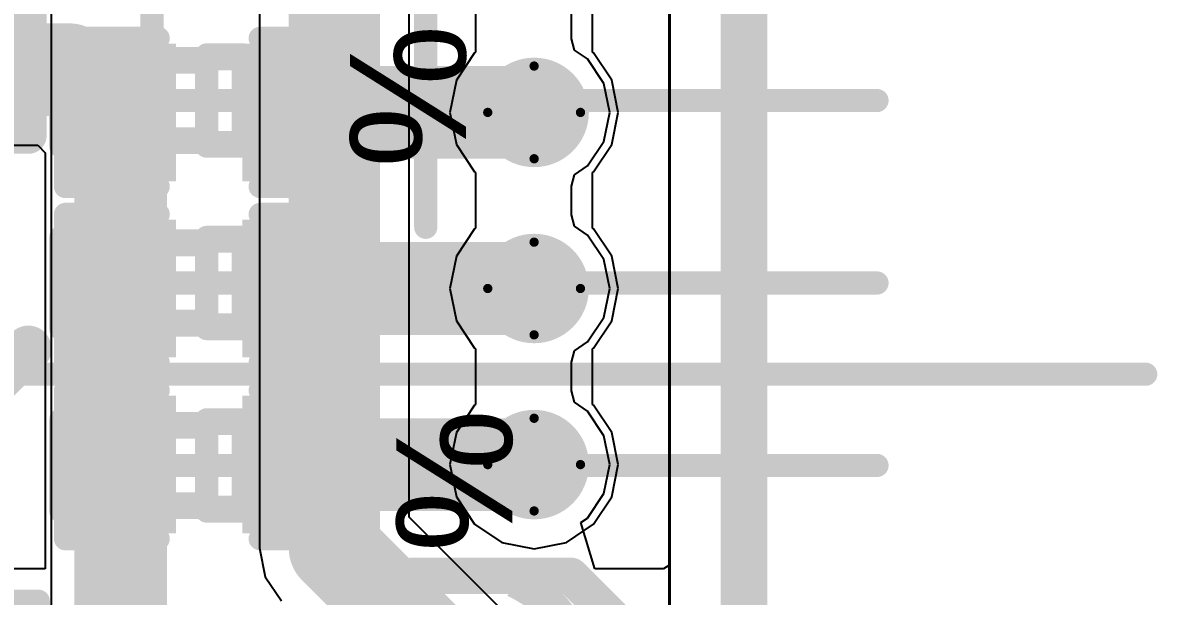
# Model space of a CAD drawing. Header units: millimetres. Extents: x -16 to 330, y -45 to 150.
# Drawn here: x 92.3 to 98.51, y 62.04 to 65.19 of the extents above; entities that cross this region are included whole.
import ezdxf

# ---------------------------------------------------------------- set-up
doc = ezdxf.new("R2010")
doc.units = ezdxf.units.MM
for name, color, linetype in [('BottomLayer', 5, 'Continuous'), ('BottomSolder', 6, 'Continuous'), ('DrillDrawing', 1, 'Continuous'), ('Mechanical13', 56, 'Continuous'), ('Mechanical2', 216, 'Continuous'), ('MidLayer1', 16, 'Continuous'), ('MidLayer2', 76, 'Continuous'), ('TopLayer', 1, 'Continuous'), ('TopOverlay', 2, 'Continuous'), ('TopPaste', 8, 'Continuous'), ('TopSolder', 216, 'Continuous'), ('ViaHoleLayer', 16, 'Continuous')]:
    doc.layers.add(name, color=color, linetype=linetype)
doc.styles.add('Arial', font='arial.ttf', dxfattribs={"height": 0.2})

# ---------------------------------------------------------------- blocks, each defined once
blk = doc.blocks.new('C___0402_55')
at = {"layer": 'TopLayer'}
for points in [[(-0.6985, -0.3175), (-0.6985, 0.3175), (-0.2413, 0.3175), (-0.2413, -0.3175)], [(0.2413, -0.3175), (0.2413, 0.3175), (0.6985, 0.3175), (0.6985, -0.3175)]]:
    blk.add_hatch(color=1, dxfattribs=at).paths.add_polyline_path(points)
at = {"layer": 'TopPaste'}
for points in [[(-0.6985, -0.3175), (-0.6985, 0.3175), (-0.2413, 0.3175), (-0.2413, -0.3175)], [(0.2413, -0.3175), (0.2413, 0.3175), (0.6985, 0.3175), (0.6985, -0.3175)]]:
    blk.add_hatch(color=8, dxfattribs=at).paths.add_polyline_path(points)
at = {"layer": 'TopSolder'}
for points in [[(-0.7585, -0.3775), (-0.7585, 0.3775), (-0.1813, 0.3775), (-0.1813, -0.3775)], [(0.1813, -0.3775), (0.1813, 0.3775), (0.7585, 0.3775), (0.7585, -0.3775)]]:
    blk.add_hatch(color=216, dxfattribs=at).paths.add_polyline_path(points)
at = {"layer": 'TopOverlay', "const_width": 0.127}
for points in [[(-0.2794, 0.4064), (-0.7874, 0.4064)], [(-0.7874, 0.4064), (-0.7874, -0.4064)], [(0.7874, 0.4064), (0.2794, 0.4064)], [(0.7874, 0.4064), (0.7874, -0.4064)], [(-0.2794, -0.4064), (-0.7874, -0.4064)], [(0.7874, -0.4064), (0.2794, -0.4064)]]:
    blk.add_lwpolyline(points, dxfattribs=at)
at = {"layer": 'TopOverlay', "const_width": 0.0635}
for points in [[(-0.8191, 0.4064, 1), (-0.7556, 0.4064, 1)], [(-0.8191, 0.4064, 1), (-0.7556, 0.4064, 1)], [(-0.3111, 0.4064, 1), (-0.2477, 0.4064, 1)], [(0.2477, 0.4064, 1), (0.3111, 0.4064, 1)], [(0.7556, 0.4064, 1), (0.8191, 0.4064, 1)], [(0.7556, 0.4064, 1), (0.8191, 0.4064, 1)], [(-0.8191, -0.4064, 1), (-0.7556, -0.4064, 1)], [(-0.8191, -0.4064, 1), (-0.7556, -0.4064, 1)], [(-0.3111, -0.4064, 1), (-0.2477, -0.4064, 1)], [(0.2477, -0.4064, 1), (0.3111, -0.4064, 1)], [(0.7556, -0.4064, 1), (0.8191, -0.4064, 1)], [(0.7556, -0.4064, 1), (0.8191, -0.4064, 1)]]:
    blk.add_lwpolyline(points, format="xyb", close=True, dxfattribs=at)
blk = doc.blocks.new('SOT_25_5_78')
at = {"layer": 'TopLayer'}
for points in [[(-1.7, 1.3), (-0.7, 1.3), (-0.7, 0.6), (-1.7, 0.6)], [(0.7, 1.3), (1.7, 1.3), (1.7, 0.6), (0.7, 0.6)], [(-1.7, 0.35), (-0.7, 0.35), (-0.7, -0.35), (-1.7, -0.35)], [(-1.7, -0.6), (-0.7, -0.6), (-0.7, -1.3), (-1.7, -1.3)], [(0.7, -0.6), (1.7, -0.6), (1.7, -1.3), (0.7, -1.3)]]:
    blk.add_hatch(color=1, dxfattribs=at).paths.add_polyline_path(points)
at = {"layer": 'TopPaste'}
for points in [[(-1.7, 1.3), (-0.7, 1.3), (-0.7, 0.6), (-1.7, 0.6)], [(0.7, 1.3), (1.7, 1.3), (1.7, 0.6), (0.7, 0.6)], [(-1.7, 0.35), (-0.7, 0.35), (-0.7, -0.35), (-1.7, -0.35)], [(-1.7, -0.6), (-0.7, -0.6), (-0.7, -1.3), (-1.7, -1.3)], [(0.7, -0.6), (1.7, -0.6), (1.7, -1.3), (0.7, -1.3)]]:
    blk.add_hatch(color=8, dxfattribs=at).paths.add_polyline_path(points)
at = {"layer": 'TopSolder'}
for points in [[(-1.7, 1.3), (-0.7, 1.3), (-0.7, 0.6), (-1.7, 0.6)], [(0.7, 1.3), (1.7, 1.3), (1.7, 0.6), (0.7, 0.6)], [(-1.7, 0.35), (-0.7, 0.35), (-0.7, -0.35), (-1.7, -0.35)], [(-1.7, -0.6), (-0.7, -0.6), (-0.7, -1.3), (-1.7, -1.3)], [(0.7, -0.6), (1.7, -0.6), (1.7, -1.3), (0.7, -1.3)]]:
    blk.add_hatch(color=216, dxfattribs=at).paths.add_polyline_path(points)
at = {"layer": 'TopOverlay', "const_width": 0.127}
for points in [[(-0.762, 1.4224), (-0.762, 1.5494)], [(-0.762, 1.5494), (0.762, 1.5494)], [(0.762, 1.4224), (0.762, 1.5494)], [(-1.9812, 0.8128), (-1.9812, 1.0668)], [(-1.9812, 1.0668), (-1.8542, 0.9398)], [(-1.9812, 0.8128), (-1.8542, 0.9398)], [(-0.762, -1.5494), (-0.762, -1.4224)], [(0.762, -1.5494), (0.762, -1.4224)], [(-0.762, -1.5494), (0.762, -1.5494)]]:
    blk.add_lwpolyline(points, dxfattribs=at)
at = {"layer": 'TopOverlay', "const_width": 0.0635}
for points in [[(-0.7937, 1.5494, 1), (-0.7302, 1.5494, 1)], [(-0.7937, 1.5494, 1), (-0.7302, 1.5494, 1)], [(0.7302, 1.5494, 1), (0.7937, 1.5494, 1)], [(0.7302, 1.5494, 1), (0.7937, 1.5494, 1)], [(-0.7937, 1.4224, 1), (-0.7302, 1.4224, 1)], [(0.7302, 1.4224, 1), (0.7937, 1.4224, 1)], [(-2.013, 1.0668, 1), (-1.9494, 1.0668, 1)], [(-2.013, 1.0668, 1), (-1.9494, 1.0668, 1)], [(-1.886, 0.9398, 1), (-1.8224, 0.9398, 1)], [(-1.886, 0.9398, 1), (-1.8224, 0.9398, 1)], [(-2.013, 0.8128, 1), (-1.9494, 0.8128, 1)], [(-2.013, 0.8128, 1), (-1.9494, 0.8128, 1)], [(-0.7937, -1.4224, 1), (-0.7302, -1.4224, 1)], [(0.7302, -1.4224, 1), (0.7937, -1.4224, 1)], [(-0.7937, -1.5494, 1), (-0.7302, -1.5494, 1)], [(-0.7937, -1.5494, 1), (-0.7302, -1.5494, 1)], [(0.7302, -1.5494, 1), (0.7937, -1.5494, 1)], [(0.7302, -1.5494, 1), (0.7937, -1.5494, 1)]]:
    blk.add_lwpolyline(points, format="xyb", close=True, dxfattribs=at)
blk = doc.blocks.new('T__________140')
at = {"layer": 'TopLayer'}
blk.add_hatch(color=1, dxfattribs=at).paths.add_polyline_path([(0.381, 0.762), (-0.381, 0.762), (-0.762, 0.381), (-0.762, -0.381), (-0.381, -0.762), (0.381, -0.762), (0.762, -0.381), (0.762, 0.381)])
at = {"layer": 'TopPaste'}
blk.add_hatch(color=8, dxfattribs=at).paths.add_polyline_path([(0.381, 0.762), (-0.381, 0.762), (-0.762, 0.381), (-0.762, -0.381), (-0.381, -0.762), (0.381, -0.762), (0.762, -0.381), (0.762, 0.381)])
at = {"layer": 'TopSolder'}
blk.add_hatch(color=216, dxfattribs=at).paths.add_polyline_path([(0.381, 0.762), (-0.381, 0.762), (-0.762, 0.381), (-0.762, -0.381), (-0.381, -0.762), (0.381, -0.762), (0.762, -0.381), (0.762, 0.381)])
at = {"layer": 'TopOverlay', "const_width": 0.2}
for points in [[(-0.9398, 0.4318), (-0.4318, 0.9398)], [(-0.4318, 0.9398), (0.4318, 0.9398)], [(-0.4318, 0.9398), (0.4318, 0.9398)], [(0.4318, 0.9398), (0.9398, 0.4318)], [(-0.9398, -0.4318), (-0.9398, 0.4318)], [(0.9398, -0.4318), (0.9398, 0.4318)], [(-0.9398, -0.4318), (-0.4318, -0.9398)], [(0.4318, -0.9398), (0.9398, -0.4318)], [(-0.4318, -0.9398), (0.4318, -0.9398)], [(-0.4318, -0.9398), (0.4318, -0.9398)]]:
    blk.add_lwpolyline(points, dxfattribs=at)
at = {"layer": 'TopOverlay', "const_width": 0.1}
for points in [[(-0.4818, 0.9398, 1), (-0.3818, 0.9398, 1)], [(-0.4818, 0.9398, 1), (-0.3818, 0.9398, 1)], [(-0.4818, 0.9398, 1), (-0.3818, 0.9398, 1)], [(0.3818, 0.9398, 1), (0.4818, 0.9398, 1)], [(0.3818, 0.9398, 1), (0.4818, 0.9398, 1)], [(0.3818, 0.9398, 1), (0.4818, 0.9398, 1)], [(-0.9898, 0.4318, 1), (-0.8898, 0.4318, 1)], [(-0.9898, 0.4318, 1), (-0.8898, 0.4318, 1)], [(0.8898, 0.4318, 1), (0.9898, 0.4318, 1)], [(0.8898, 0.4318, 1), (0.9898, 0.4318, 1)], [(-0.9898, -0.4318, 1), (-0.8898, -0.4318, 1)], [(-0.9898, -0.4318, 1), (-0.8898, -0.4318, 1)], [(0.8898, -0.4318, 1), (0.9898, -0.4318, 1)], [(0.8898, -0.4318, 1), (0.9898, -0.4318, 1)], [(-0.4818, -0.9398, 1), (-0.3818, -0.9398, 1)], [(-0.4818, -0.9398, 1), (-0.3818, -0.9398, 1)], [(-0.4818, -0.9398, 1), (-0.3818, -0.9398, 1)], [(0.3818, -0.9398, 1), (0.4818, -0.9398, 1)], [(0.3818, -0.9398, 1), (0.4818, -0.9398, 1)], [(0.3818, -0.9398, 1), (0.4818, -0.9398, 1)]]:
    blk.add_lwpolyline(points, format="xyb", close=True, dxfattribs=at)
blk = doc.blocks.new('IND_0402_152')
at = {"layer": 'TopLayer'}
for points in [[(-0.55, 0.3), (-0.15, 0.3), (-0.15, -0.3), (-0.55, -0.3)], [(0.15, 0.3), (0.55, 0.3), (0.55, -0.3), (0.15, -0.3)]]:
    blk.add_hatch(color=1, dxfattribs=at).paths.add_polyline_path(points)
at = {"layer": 'TopPaste'}
for points in [[(-0.55, 0.3), (-0.15, 0.3), (-0.15, -0.3), (-0.55, -0.3)], [(0.15, 0.3), (0.55, 0.3), (0.55, -0.3), (0.15, -0.3)]]:
    blk.add_hatch(color=8, dxfattribs=at).paths.add_polyline_path(points)
at = {"layer": 'TopSolder'}
for points in [[(-0.55, 0.3), (-0.15, 0.3), (-0.15, -0.3), (-0.55, -0.3)], [(0.15, 0.3), (0.55, 0.3), (0.55, -0.3), (0.15, -0.3)]]:
    blk.add_hatch(color=216, dxfattribs=at).paths.add_polyline_path(points)
at = {"layer": 'TopOverlay', "const_width": 0.2}
for points in [[(-0.7112, 0.4572), (-0.7112, -0.4572)], [(-0.7112, 0.4572), (-0.3048, 0.4572)], [(-0.3048, 0.4572), (0.7112, 0.4572)], [(0.7112, 0.4572), (0.7112, -0.4572)], [(-0.7112, -0.4572), (-0.3048, -0.4572)], [(-0.3048, -0.4572), (0.7112, -0.4572)]]:
    blk.add_lwpolyline(points, dxfattribs=at)
at = {"layer": 'TopOverlay', "const_width": 0.1}
for points in [[(-0.7612, 0.4572, 1), (-0.6612, 0.4572, 1)], [(-0.7612, 0.4572, 1), (-0.6612, 0.4572, 1)], [(-0.3548, 0.4572, 1), (-0.2548, 0.4572, 1)], [(-0.3548, 0.4572, 1), (-0.2548, 0.4572, 1)], [(0.6612, 0.4572, 1), (0.7612, 0.4572, 1)], [(0.6612, 0.4572, 1), (0.7612, 0.4572, 1)], [(-0.7612, -0.4572, 1), (-0.6612, -0.4572, 1)], [(-0.7612, -0.4572, 1), (-0.6612, -0.4572, 1)], [(-0.3548, -0.4572, 1), (-0.2548, -0.4572, 1)], [(-0.3548, -0.4572, 1), (-0.2548, -0.4572, 1)], [(0.6612, -0.4572, 1), (0.7612, -0.4572, 1)], [(0.6612, -0.4572, 1), (0.7612, -0.4572, 1)]]:
    blk.add_lwpolyline(points, format="xyb", close=True, dxfattribs=at)
blk = doc.blocks.new('C___0402_176')
at = {"layer": 'TopLayer'}
for points in [[(-0.6985, -0.3175), (-0.6985, 0.3175), (-0.2413, 0.3175), (-0.2413, -0.3175)], [(0.2413, -0.3175), (0.2413, 0.3175), (0.6985, 0.3175), (0.6985, -0.3175)]]:
    blk.add_hatch(color=1, dxfattribs=at).paths.add_polyline_path(points)
at = {"layer": 'TopPaste'}
for points in [[(-0.6985, -0.3175), (-0.6985, 0.3175), (-0.2413, 0.3175), (-0.2413, -0.3175)], [(0.2413, -0.3175), (0.2413, 0.3175), (0.6985, 0.3175), (0.6985, -0.3175)]]:
    blk.add_hatch(color=8, dxfattribs=at).paths.add_polyline_path(points)
at = {"layer": 'TopSolder'}
for points in [[(-0.7585, -0.3775), (-0.7585, 0.3775), (-0.1813, 0.3775), (-0.1813, -0.3775)], [(0.1813, -0.3775), (0.1813, 0.3775), (0.7585, 0.3775), (0.7585, -0.3775)]]:
    blk.add_hatch(color=216, dxfattribs=at).paths.add_polyline_path(points)
at = {"layer": 'TopOverlay', "const_width": 0.127}
for points in [[(-0.7874, 0.4064), (-0.2794, 0.4064)], [(-0.7874, -0.4064), (-0.7874, 0.4064)], [(0.2794, 0.4064), (0.7874, 0.4064)], [(0.7874, -0.4064), (0.7874, 0.4064)], [(-0.7874, -0.4064), (-0.2794, -0.4064)], [(0.2794, -0.4064), (0.7874, -0.4064)]]:
    blk.add_lwpolyline(points, dxfattribs=at)
at = {"layer": 'TopOverlay', "const_width": 0.0635}
for points in [[(-0.8191, 0.4064, 1), (-0.7556, 0.4064, 1)], [(-0.8191, 0.4064, 1), (-0.7556, 0.4064, 1)], [(-0.3111, 0.4064, 1), (-0.2477, 0.4064, 1)], [(0.2477, 0.4064, 1), (0.3111, 0.4064, 1)], [(0.7556, 0.4064, 1), (0.8191, 0.4064, 1)], [(0.7556, 0.4064, 1), (0.8191, 0.4064, 1)], [(-0.8191, -0.4064, 1), (-0.7556, -0.4064, 1)], [(-0.8191, -0.4064, 1), (-0.7556, -0.4064, 1)], [(-0.3111, -0.4064, 1), (-0.2477, -0.4064, 1)], [(0.2477, -0.4064, 1), (0.3111, -0.4064, 1)], [(0.7556, -0.4064, 1), (0.8191, -0.4064, 1)], [(0.7556, -0.4064, 1), (0.8191, -0.4064, 1)]]:
    blk.add_lwpolyline(points, format="xyb", close=True, dxfattribs=at)
blk = doc.blocks.new('C___0402_181')
at = {"layer": 'TopLayer'}
for points in [[(-0.6985, -0.3175), (-0.6985, 0.3175), (-0.2413, 0.3175), (-0.2413, -0.3175)], [(0.2413, -0.3175), (0.2413, 0.3175), (0.6985, 0.3175), (0.6985, -0.3175)]]:
    blk.add_hatch(color=1, dxfattribs=at).paths.add_polyline_path(points)
at = {"layer": 'TopPaste'}
for points in [[(-0.6985, -0.3175), (-0.6985, 0.3175), (-0.2413, 0.3175), (-0.2413, -0.3175)], [(0.2413, -0.3175), (0.2413, 0.3175), (0.6985, 0.3175), (0.6985, -0.3175)]]:
    blk.add_hatch(color=8, dxfattribs=at).paths.add_polyline_path(points)
at = {"layer": 'TopSolder'}
for points in [[(-0.7585, -0.3775), (-0.7585, 0.3775), (-0.1813, 0.3775), (-0.1813, -0.3775)], [(0.1813, -0.3775), (0.1813, 0.3775), (0.7585, 0.3775), (0.7585, -0.3775)]]:
    blk.add_hatch(color=216, dxfattribs=at).paths.add_polyline_path(points)
at = {"layer": 'TopOverlay', "const_width": 0.127}
for points in [[(-0.7874, -0.4064), (-0.7874, 0.4064)], [(-0.7874, 0.4064), (-0.2794, 0.4064)], [(0.2794, 0.4064), (0.7874, 0.4064)], [(0.7874, -0.4064), (0.7874, 0.4064)], [(-0.7874, -0.4064), (-0.2794, -0.4064)], [(0.2794, -0.4064), (0.7874, -0.4064)]]:
    blk.add_lwpolyline(points, dxfattribs=at)
at = {"layer": 'TopOverlay', "const_width": 0.0635}
for points in [[(-0.8191, 0.4064, 1), (-0.7556, 0.4064, 1)], [(-0.8191, 0.4064, 1), (-0.7556, 0.4064, 1)], [(-0.3111, 0.4064, 1), (-0.2477, 0.4064, 1)], [(0.2477, 0.4064, 1), (0.3111, 0.4064, 1)], [(0.7556, 0.4064, 1), (0.8191, 0.4064, 1)], [(0.7556, 0.4064, 1), (0.8191, 0.4064, 1)], [(-0.8191, -0.4064, 1), (-0.7556, -0.4064, 1)], [(-0.8191, -0.4064, 1), (-0.7556, -0.4064, 1)], [(-0.3111, -0.4064, 1), (-0.2477, -0.4064, 1)], [(0.2477, -0.4064, 1), (0.3111, -0.4064, 1)], [(0.7556, -0.4064, 1), (0.8191, -0.4064, 1)], [(0.7556, -0.4064, 1), (0.8191, -0.4064, 1)]]:
    blk.add_lwpolyline(points, format="xyb", close=True, dxfattribs=at)

msp = doc.modelspace()

# ---------------------------------------------------------------- hatches: boundary and pattern name
at = {"layer": 'BottomLayer'}
h = msp.add_hatch(color=5, dxfattribs=at)
edge = h.paths.add_edge_path()
edge.add_arc((95.1, 64.6938), 0.3, 0, 360)
h = msp.add_hatch(color=5, dxfattribs=at)
edge = h.paths.add_edge_path()
edge.add_arc((95.1, 63.7286), 0.3, 0, 360)
h = msp.add_hatch(color=5, dxfattribs=at)
edge = h.paths.add_edge_path()
edge.add_arc((95.1, 62.7634), 0.3, 0, 360)
at = {"layer": 'BottomSolder'}
h = msp.add_hatch(color=6, dxfattribs=at)
edge = h.paths.add_edge_path()
edge.add_arc((95.1, 64.6938), 0.15, 0, 360)
h = msp.add_hatch(color=6, dxfattribs=at)
edge = h.paths.add_edge_path()
edge.add_arc((95.1, 63.7286), 0.15, 0, 360)
h = msp.add_hatch(color=6, dxfattribs=at)
edge = h.paths.add_edge_path()
edge.add_arc((95.1, 62.7634), 0.15, 0, 360)
at = {"layer": 'MidLayer1'}
h = msp.add_hatch(color=16, dxfattribs=at)
edge = h.paths.add_edge_path()
edge.add_arc((95.1, 64.6938), 0.3, 0, 360)
h = msp.add_hatch(color=16, dxfattribs=at)
edge = h.paths.add_edge_path()
edge.add_arc((95.1, 63.7286), 0.3, 0, 360)
h = msp.add_hatch(color=16, dxfattribs=at)
edge = h.paths.add_edge_path()
edge.add_arc((95.1, 62.7634), 0.3, 0, 360)
at = {"layer": 'MidLayer2'}
h = msp.add_hatch(color=76, dxfattribs=at)
edge = h.paths.add_edge_path()
edge.add_arc((95.1, 64.6938), 0.3, 0, 360)
h = msp.add_hatch(color=76, dxfattribs=at)
edge = h.paths.add_edge_path()
edge.add_arc((95.1, 63.7286), 0.3, 0, 360)
h = msp.add_hatch(color=76, dxfattribs=at)
edge = h.paths.add_edge_path()
edge.add_arc((95.1, 62.7634), 0.3, 0, 360)
at = {"layer": 'TopLayer'}
h = msp.add_hatch(color=1, dxfattribs=at)
edge = h.paths.add_edge_path()
edge.add_arc((95.1, 64.6938), 0.3, 0, 360)
h = msp.add_hatch(color=1, dxfattribs=at)
edge = h.paths.add_edge_path()
edge.add_arc((95.1, 63.7286), 0.3, 0, 360)
h = msp.add_hatch(color=1, dxfattribs=at)
edge = h.paths.add_edge_path()
edge.add_arc((95.1, 62.7634), 0.3, 0, 360)
at = {"layer": 'TopSolder'}
h = msp.add_hatch(color=216, dxfattribs=at)
edge = h.paths.add_edge_path()
edge.add_arc((95.1, 64.6938), 0.15, 0, 360)
h = msp.add_hatch(color=216, dxfattribs=at)
edge = h.paths.add_edge_path()
edge.add_arc((95.1, 63.7286), 0.15, 0, 360)
h = msp.add_hatch(color=216, dxfattribs=at)
edge = h.paths.add_edge_path()
edge.add_arc((95.1, 62.7634), 0.15, 0, 360)
at = {"layer": 'ViaHoleLayer'}
h = msp.add_hatch(color=16, dxfattribs=at)
edge = h.paths.add_edge_path()
edge.add_arc((95.1, 64.6938), 0.15, 0, 360)
h = msp.add_hatch(color=16, dxfattribs=at)
edge = h.paths.add_edge_path()
edge.add_arc((95.1, 63.7286), 0.15, 0, 360)
h = msp.add_hatch(color=16, dxfattribs=at)
edge = h.paths.add_edge_path()
edge.add_arc((95.1, 62.7634), 0.15, 0, 360)

# ---------------------------------------------------------------- linework, layer by layer
at = {"layer": 'BottomLayer'}
for p, q in [((95.8452, 74.6547), (95.8356, -11.4912)), ((92.4555, 61.292), (92.4555, 72.6978)), ((93.5951, 66.1924), (93.5951, 62.3062)), ((94.4157, 62.4762), (94.4157, 66.0224)), ((95.2099, 61.6819), (94.4157, 62.4762)), ((93.5951, 62.3062), (93.6263, 62.1492)), ((93.6263, 62.1492), (93.7153, 62.0161))]:
    msp.add_line(p, q, dxfattribs=at)
at = {"layer": 'BottomLayer', "const_width": 0.5}
for points in [[(94.0054, 62.3062), (94.0054, 66.1924)], [(94.0054, 62.3062), (94.9198, 61.3918)]]:
    msp.add_lwpolyline(points, dxfattribs=at)
at = {"layer": 'BottomLayer', "const_width": 0.25}
msp.add_lwpolyline([(93.8804, 62.3062, 1), (94.1304, 62.3062, 1)], format="xyb", close=True, dxfattribs=at)
msp.add_lwpolyline([(93.8804, 62.3062, 1), (94.1304, 62.3062, 1)], format="xyb", close=True, dxfattribs=at)
at = {"layer": 'DrillDrawing', "const_width": 0.0508}
for points in [[(94.846, 64.6938), (95.1, 64.9478)], [(95.1, 64.9478), (95.354, 64.6938)], [(94.846, 64.6938), (95.1, 64.4398)], [(95.1, 64.4398), (95.354, 64.6938)], [(94.846, 63.7286), (95.1, 63.9826)], [(95.1, 63.9826), (95.354, 63.7286)], [(94.846, 63.7286), (95.1, 63.4746)], [(95.1, 63.4746), (95.354, 63.7286)], [(94.846, 62.7634), (95.1, 63.0174)], [(95.1, 63.0174), (95.354, 62.7634)], [(94.846, 62.7634), (95.1, 62.5094)], [(95.1, 62.5094), (95.354, 62.7634)]]:
    msp.add_lwpolyline(points, dxfattribs=at)
at = {"layer": 'DrillDrawing', "const_width": 0.0254}
for points in [[(95.0873, 64.9478, 1), (95.1127, 64.9478, 1)], [(95.0873, 64.9478, 1), (95.1127, 64.9478, 1)], [(94.8333, 64.6938, 1), (94.8587, 64.6938, 1)], [(94.8333, 64.6938, 1), (94.8587, 64.6938, 1)], [(95.3413, 64.6938, 1), (95.3667, 64.6938, 1)], [(95.3413, 64.6938, 1), (95.3667, 64.6938, 1)], [(95.0873, 64.4398, 1), (95.1127, 64.4398, 1)], [(95.0873, 64.4398, 1), (95.1127, 64.4398, 1)], [(95.0873, 63.9826, 1), (95.1127, 63.9826, 1)], [(95.0873, 63.9826, 1), (95.1127, 63.9826, 1)], [(94.8333, 63.7286, 1), (94.8587, 63.7286, 1)], [(94.8333, 63.7286, 1), (94.8587, 63.7286, 1)], [(95.3413, 63.7286, 1), (95.3667, 63.7286, 1)], [(95.3413, 63.7286, 1), (95.3667, 63.7286, 1)], [(95.0873, 63.4746, 1), (95.1127, 63.4746, 1)], [(95.0873, 63.4746, 1), (95.1127, 63.4746, 1)], [(95.0873, 63.0174, 1), (95.1127, 63.0174, 1)], [(95.0873, 63.0174, 1), (95.1127, 63.0174, 1)], [(94.8333, 62.7634, 1), (94.8587, 62.7634, 1)], [(94.8333, 62.7634, 1), (94.8587, 62.7634, 1)], [(95.3413, 62.7634, 1), (95.3667, 62.7634, 1)], [(95.3413, 62.7634, 1), (95.3667, 62.7634, 1)], [(95.0873, 62.5094, 1), (95.1127, 62.5094, 1)], [(95.0873, 62.5094, 1), (95.1127, 62.5094, 1)]]:
    msp.add_lwpolyline(points, format="xyb", close=True, dxfattribs=at)
at = {"layer": 'Mechanical13', "const_width": 0.127}
for points in [[(96.2562, -12.4912), (96.2562, 75.5088)], [(93.0062, 64.7588), (93.0062, 72.7035)], [(93.0062, 64.7588), (93.0062, 72.7035)], [(94.5062, 64.0641), (94.5062, 72.0088)], [(94.5062, 64.0641), (94.5062, 72.0088)], [(93.0062, 63.7588), (93.0062, 71.7035)], [(93.0062, 63.7588), (93.0062, 71.7035)], [(93.0062, 62.7588), (93.0062, 70.7035)], [(93.0062, 62.7588), (93.0062, 70.7035)], [(92.5062, 65.0088), (92.7062, 65.0088)], [(92.5062, 64.9888), (92.5062, 65.0088)], [(92.5062, 64.9888), (93.5062, 64.9888)], [(92.5062, 64.5288), (92.5062, 64.9888)], [(92.7062, 64.9888), (92.7062, 65.0088)], [(92.7062, 64.5288), (92.7062, 64.9888)], [(92.7062, 64.9688), (93.3062, 64.9688)], [(93.3062, 65.0088), (93.5062, 65.0088)], [(93.3062, 64.9888), (93.3062, 65.0088)], [(93.3062, 64.5288), (93.3062, 64.9888)], [(93.5062, 64.9888), (93.5062, 65.0088)], [(93.5062, 64.5288), (93.5062, 64.9888)], [(93.0062, 64.7588), (96.9786, 64.7588)], [(93.0062, 64.7588), (96.9786, 64.7588)], [(92.5062, 64.5288), (93.5062, 64.5288)], [(92.5062, 64.5088), (92.5062, 64.5288)], [(92.7062, 64.5488), (93.3062, 64.5488)], [(92.7062, 64.5088), (92.7062, 64.5288)], [(93.3062, 64.5088), (93.3062, 64.5288)], [(93.5062, 64.5088), (93.5062, 64.5288)], [(92.5062, 64.5088), (92.7062, 64.5088)], [(93.3062, 64.5088), (93.5062, 64.5088)], [(92.5062, 64.0088), (92.7062, 64.0088)], [(92.5062, 63.9888), (92.5062, 64.0088)], [(92.5062, 63.9888), (93.5062, 63.9888)], [(92.5062, 63.5288), (92.5062, 63.9888)], [(92.7062, 63.9888), (92.7062, 64.0088)], [(92.7062, 63.5288), (92.7062, 63.9888)], [(92.7062, 63.9688), (93.3062, 63.9688)], [(93.3062, 64.0088), (93.5062, 64.0088)], [(93.3062, 63.9888), (93.3062, 64.0088)], [(93.3062, 63.5288), (93.3062, 63.9888)], [(93.5062, 63.9888), (93.5062, 64.0088)], [(93.5062, 63.5288), (93.5062, 63.9888)], [(93.0062, 63.7588), (96.9786, 63.7588)], [(93.0062, 63.7588), (96.9786, 63.7588)], [(92.7062, 63.5488), (93.3062, 63.5488)], [(92.5062, 63.5288), (93.5062, 63.5288)], [(92.5062, 63.5088), (92.5062, 63.5288)], [(92.5062, 63.5088), (92.7062, 63.5088)], [(92.7062, 63.5088), (92.7062, 63.5288)], [(93.3062, 63.5088), (93.3062, 63.5288)], [(93.3062, 63.5088), (93.5062, 63.5088)], [(93.5062, 63.5088), (93.5062, 63.5288)], [(90.5062, 63.2588), (98.451, 63.2588)], [(90.5062, 63.2588), (98.451, 63.2588)], [(92.5062, 62.9888), (92.5062, 63.0088)], [(92.5062, 63.0088), (92.7062, 63.0088)], [(92.5062, 62.9888), (93.5062, 62.9888)], [(92.5062, 62.5288), (92.5062, 62.9888)], [(92.7062, 62.9888), (92.7062, 63.0088)], [(92.7062, 62.5288), (92.7062, 62.9888)], [(93.3062, 63.0088), (93.5062, 63.0088)], [(93.3062, 62.9888), (93.3062, 63.0088)], [(93.3062, 62.5288), (93.3062, 62.9888)], [(93.5062, 62.9888), (93.5062, 63.0088)], [(93.5062, 62.5288), (93.5062, 62.9888)], [(92.7062, 62.9688), (93.3062, 62.9688)], [(93.0062, 62.7588), (96.9786, 62.7588)], [(93.0062, 62.7588), (96.9786, 62.7588)], [(92.7062, 62.5488), (93.3062, 62.5488)], [(92.5062, 62.5288), (93.5062, 62.5288)], [(92.5062, 62.5088), (92.5062, 62.5288)], [(92.5062, 62.5088), (92.7062, 62.5088)], [(92.7062, 62.5088), (92.7062, 62.5288)], [(93.3062, 62.5088), (93.3062, 62.5288)], [(93.3062, 62.5088), (93.5062, 62.5088)], [(93.5062, 62.5088), (93.5062, 62.5288)]]:
    msp.add_lwpolyline(points, dxfattribs=at)
at = {"layer": 'Mechanical13'}
for points, const_width in [([(92.4745, 65.0088, 1), (92.538, 65.0088, 1)], 0.0635), ([(92.4745, 65.0088, 1), (92.538, 65.0088, 1)], 0.0635), ([(92.4745, 64.9888, 1), (92.538, 64.9888, 1)], 0.0635), ([(92.4745, 64.9888, 1), (92.538, 64.9888, 1)], 0.0635), ([(92.4745, 64.9888, 1), (92.538, 64.9888, 1)], 0.0635), ([(92.6745, 65.0088, 1), (92.738, 65.0088, 1)], 0.0635), ([(92.6745, 65.0088, 1), (92.738, 65.0088, 1)], 0.0635), ([(92.6745, 64.9888, 1), (92.738, 64.9888, 1)], 0.0635), ([(92.6745, 64.9888, 1), (92.738, 64.9888, 1)], 0.0635), ([(92.6745, 64.9688, 1), (92.738, 64.9688, 1)], 0.0635), ([(93.2745, 65.0088, 1), (93.338, 65.0088, 1)], 0.0635), ([(93.2745, 65.0088, 1), (93.338, 65.0088, 1)], 0.0635), ([(93.2745, 64.9888, 1), (93.338, 64.9888, 1)], 0.0635), ([(93.2745, 64.9888, 1), (93.338, 64.9888, 1)], 0.0635), ([(93.2745, 64.9688, 1), (93.338, 64.9688, 1)], 0.0635), ([(93.4745, 65.0088, 1), (93.538, 65.0088, 1)], 0.0635), ([(93.4745, 65.0088, 1), (93.538, 65.0088, 1)], 0.0635), ([(93.4745, 64.9888, 1), (93.538, 64.9888, 1)], 0.0635), ([(93.4745, 64.9888, 1), (93.538, 64.9888, 1)], 0.0635), ([(93.4745, 64.9888, 1), (93.538, 64.9888, 1)], 0.0635), ([(93.0094, 64.7588, 1), (93.0031, 64.7588, 1)], 0.127), ([(93.0094, 64.7588, 1), (93.0031, 64.7588, 1)], 0.127), ([(92.9713, 64.7588, 1), (93.0348, 64.7588, 1)], 0.0635), ([(92.9713, 64.7588, 1), (93.0348, 64.7588, 1)], 0.0635), ([(92.9745, 64.7588, 1), (93.038, 64.7588, 1)], 0.0635), ([(92.9745, 64.7588, 1), (93.038, 64.7588, 1)], 0.0635), ([(92.9745, 64.7588, 1), (93.038, 64.7588, 1)], 0.0635), ([(92.9745, 64.7588, 1), (93.038, 64.7588, 1)], 0.0635), ([(92.9777, 64.7588, 1), (93.0412, 64.7588, 1)], 0.0635), ([(92.9777, 64.7588, 1), (93.0412, 64.7588, 1)], 0.0635), ([(96.9469, 64.7588, 1), (97.0104, 64.7588, 1)], 0.0635), ([(96.9469, 64.7588, 1), (97.0104, 64.7588, 1)], 0.0635), ([(92.4745, 64.5288, 1), (92.538, 64.5288, 1)], 0.0635), ([(92.4745, 64.5288, 1), (92.538, 64.5288, 1)], 0.0635), ([(92.4745, 64.5288, 1), (92.538, 64.5288, 1)], 0.0635), ([(92.6745, 64.5488, 1), (92.738, 64.5488, 1)], 0.0635), ([(92.6745, 64.5288, 1), (92.738, 64.5288, 1)], 0.0635), ([(92.6745, 64.5288, 1), (92.738, 64.5288, 1)], 0.0635), ([(93.2745, 64.5488, 1), (93.338, 64.5488, 1)], 0.0635), ([(93.2745, 64.5288, 1), (93.338, 64.5288, 1)], 0.0635), ([(93.2745, 64.5288, 1), (93.338, 64.5288, 1)], 0.0635), ([(93.4745, 64.5288, 1), (93.538, 64.5288, 1)], 0.0635), ([(93.4745, 64.5288, 1), (93.538, 64.5288, 1)], 0.0635), ([(93.4745, 64.5288, 1), (93.538, 64.5288, 1)], 0.0635), ([(92.4745, 64.5088, 1), (92.538, 64.5088, 1)], 0.0635), ([(92.4745, 64.5088, 1), (92.538, 64.5088, 1)], 0.0635), ([(92.6745, 64.5088, 1), (92.738, 64.5088, 1)], 0.0635), ([(92.6745, 64.5088, 1), (92.738, 64.5088, 1)], 0.0635), ([(93.2745, 64.5088, 1), (93.338, 64.5088, 1)], 0.0635), ([(93.2745, 64.5088, 1), (93.338, 64.5088, 1)], 0.0635), ([(93.4745, 64.5088, 1), (93.538, 64.5088, 1)], 0.0635), ([(93.4745, 64.5088, 1), (93.538, 64.5088, 1)], 0.0635), ([(94.4745, 64.0641, 1), (94.538, 64.0641, 1)], 0.0635), ([(94.4745, 64.0641, 1), (94.538, 64.0641, 1)], 0.0635), ([(92.4745, 64.0088, 1), (92.538, 64.0088, 1)], 0.0635), ([(92.4745, 64.0088, 1), (92.538, 64.0088, 1)], 0.0635), ([(92.4745, 63.9888, 1), (92.538, 63.9888, 1)], 0.0635), ([(92.4745, 63.9888, 1), (92.538, 63.9888, 1)], 0.0635), ([(92.4745, 63.9888, 1), (92.538, 63.9888, 1)], 0.0635), ([(92.6745, 64.0088, 1), (92.738, 64.0088, 1)], 0.0635), ([(92.6745, 64.0088, 1), (92.738, 64.0088, 1)], 0.0635), ([(92.6745, 63.9888, 1), (92.738, 63.9888, 1)], 0.0635), ([(92.6745, 63.9888, 1), (92.738, 63.9888, 1)], 0.0635), ([(92.6745, 63.9688, 1), (92.738, 63.9688, 1)], 0.0635), ([(93.2745, 64.0088, 1), (93.338, 64.0088, 1)], 0.0635), ([(93.2745, 64.0088, 1), (93.338, 64.0088, 1)], 0.0635), ([(93.2745, 63.9888, 1), (93.338, 63.9888, 1)], 0.0635), ([(93.2745, 63.9888, 1), (93.338, 63.9888, 1)], 0.0635), ([(93.2745, 63.9688, 1), (93.338, 63.9688, 1)], 0.0635), ([(93.4745, 64.0088, 1), (93.538, 64.0088, 1)], 0.0635), ([(93.4745, 64.0088, 1), (93.538, 64.0088, 1)], 0.0635), ([(93.4745, 63.9888, 1), (93.538, 63.9888, 1)], 0.0635), ([(93.4745, 63.9888, 1), (93.538, 63.9888, 1)], 0.0635), ([(93.4745, 63.9888, 1), (93.538, 63.9888, 1)], 0.0635), ([(93.0094, 63.7588, 1), (93.0031, 63.7588, 1)], 0.127), ([(93.0094, 63.7588, 1), (93.0031, 63.7588, 1)], 0.127), ([(92.9713, 63.7588, 1), (93.0348, 63.7588, 1)], 0.0635), ([(92.9713, 63.7588, 1), (93.0348, 63.7588, 1)], 0.0635), ([(92.9745, 63.7588, 1), (93.038, 63.7588, 1)], 0.0635), ([(92.9745, 63.7588, 1), (93.038, 63.7588, 1)], 0.0635), ([(92.9745, 63.7588, 1), (93.038, 63.7588, 1)], 0.0635), ([(92.9745, 63.7588, 1), (93.038, 63.7588, 1)], 0.0635), ([(92.9777, 63.7588, 1), (93.0412, 63.7588, 1)], 0.0635), ([(92.9777, 63.7588, 1), (93.0412, 63.7588, 1)], 0.0635), ([(96.9469, 63.7588, 1), (97.0104, 63.7588, 1)], 0.0635), ([(96.9469, 63.7588, 1), (97.0104, 63.7588, 1)], 0.0635), ([(92.6745, 63.5488, 1), (92.738, 63.5488, 1)], 0.0635), ([(93.2745, 63.5488, 1), (93.338, 63.5488, 1)], 0.0635), ([(92.4745, 63.5288, 1), (92.538, 63.5288, 1)], 0.0635), ([(92.4745, 63.5288, 1), (92.538, 63.5288, 1)], 0.0635), ([(92.4745, 63.5288, 1), (92.538, 63.5288, 1)], 0.0635), ([(92.4745, 63.5088, 1), (92.538, 63.5088, 1)], 0.0635), ([(92.4745, 63.5088, 1), (92.538, 63.5088, 1)], 0.0635), ([(92.6745, 63.5288, 1), (92.738, 63.5288, 1)], 0.0635), ([(92.6745, 63.5288, 1), (92.738, 63.5288, 1)], 0.0635), ([(92.6745, 63.5088, 1), (92.738, 63.5088, 1)], 0.0635), ([(92.6745, 63.5088, 1), (92.738, 63.5088, 1)], 0.0635), ([(93.2745, 63.5288, 1), (93.338, 63.5288, 1)], 0.0635), ([(93.2745, 63.5288, 1), (93.338, 63.5288, 1)], 0.0635), ([(93.2745, 63.5088, 1), (93.338, 63.5088, 1)], 0.0635), ([(93.2745, 63.5088, 1), (93.338, 63.5088, 1)], 0.0635), ([(93.4745, 63.5288, 1), (93.538, 63.5288, 1)], 0.0635), ([(93.4745, 63.5288, 1), (93.538, 63.5288, 1)], 0.0635), ([(93.4745, 63.5288, 1), (93.538, 63.5288, 1)], 0.0635), ([(93.4745, 63.5088, 1), (93.538, 63.5088, 1)], 0.0635), ([(93.4745, 63.5088, 1), (93.538, 63.5088, 1)], 0.0635), ([(98.4192, 63.2588, 1), (98.4827, 63.2588, 1)], 0.0635), ([(98.4192, 63.2588, 1), (98.4827, 63.2588, 1)], 0.0635), ([(92.4745, 63.0088, 1), (92.538, 63.0088, 1)], 0.0635), ([(92.4745, 63.0088, 1), (92.538, 63.0088, 1)], 0.0635), ([(92.4745, 62.9888, 1), (92.538, 62.9888, 1)], 0.0635), ([(92.4745, 62.9888, 1), (92.538, 62.9888, 1)], 0.0635), ([(92.4745, 62.9888, 1), (92.538, 62.9888, 1)], 0.0635), ([(92.6745, 63.0088, 1), (92.738, 63.0088, 1)], 0.0635), ([(92.6745, 63.0088, 1), (92.738, 63.0088, 1)], 0.0635), ([(92.6745, 62.9888, 1), (92.738, 62.9888, 1)], 0.0635), ([(92.6745, 62.9888, 1), (92.738, 62.9888, 1)], 0.0635), ([(93.2745, 63.0088, 1), (93.338, 63.0088, 1)], 0.0635), ([(93.2745, 63.0088, 1), (93.338, 63.0088, 1)], 0.0635), ([(93.2745, 62.9888, 1), (93.338, 62.9888, 1)], 0.0635), ([(93.2745, 62.9888, 1), (93.338, 62.9888, 1)], 0.0635), ([(93.4745, 63.0088, 1), (93.538, 63.0088, 1)], 0.0635), ([(93.4745, 63.0088, 1), (93.538, 63.0088, 1)], 0.0635), ([(93.4745, 62.9888, 1), (93.538, 62.9888, 1)], 0.0635), ([(93.4745, 62.9888, 1), (93.538, 62.9888, 1)], 0.0635), ([(93.4745, 62.9888, 1), (93.538, 62.9888, 1)], 0.0635), ([(92.6745, 62.9688, 1), (92.738, 62.9688, 1)], 0.0635), ([(93.2745, 62.9688, 1), (93.338, 62.9688, 1)], 0.0635), ([(93.0094, 62.7588, 1), (93.0031, 62.7588, 1)], 0.127), ([(93.0094, 62.7588, 1), (93.0031, 62.7588, 1)], 0.127), ([(92.9713, 62.7588, 1), (93.0348, 62.7588, 1)], 0.0635), ([(92.9713, 62.7588, 1), (93.0348, 62.7588, 1)], 0.0635), ([(92.9745, 62.7588, 1), (93.038, 62.7588, 1)], 0.0635), ([(92.9745, 62.7588, 1), (93.038, 62.7588, 1)], 0.0635), ([(92.9745, 62.7588, 1), (93.038, 62.7588, 1)], 0.0635), ([(92.9745, 62.7588, 1), (93.038, 62.7588, 1)], 0.0635), ([(92.9777, 62.7588, 1), (93.0412, 62.7588, 1)], 0.0635), ([(92.9777, 62.7588, 1), (93.0412, 62.7588, 1)], 0.0635), ([(96.9469, 62.7588, 1), (97.0104, 62.7588, 1)], 0.0635), ([(96.9469, 62.7588, 1), (97.0104, 62.7588, 1)], 0.0635), ([(92.6745, 62.5488, 1), (92.738, 62.5488, 1)], 0.0635), ([(93.2745, 62.5488, 1), (93.338, 62.5488, 1)], 0.0635), ([(92.4745, 62.5288, 1), (92.538, 62.5288, 1)], 0.0635), ([(92.4745, 62.5288, 1), (92.538, 62.5288, 1)], 0.0635), ([(92.4745, 62.5288, 1), (92.538, 62.5288, 1)], 0.0635), ([(92.4745, 62.5088, 1), (92.538, 62.5088, 1)], 0.0635), ([(92.4745, 62.5088, 1), (92.538, 62.5088, 1)], 0.0635), ([(92.6745, 62.5288, 1), (92.738, 62.5288, 1)], 0.0635), ([(92.6745, 62.5288, 1), (92.738, 62.5288, 1)], 0.0635), ([(92.6745, 62.5088, 1), (92.738, 62.5088, 1)], 0.0635), ([(92.6745, 62.5088, 1), (92.738, 62.5088, 1)], 0.0635), ([(93.2745, 62.5288, 1), (93.338, 62.5288, 1)], 0.0635), ([(93.2745, 62.5288, 1), (93.338, 62.5288, 1)], 0.0635), ([(93.2745, 62.5088, 1), (93.338, 62.5088, 1)], 0.0635), ([(93.2745, 62.5088, 1), (93.338, 62.5088, 1)], 0.0635), ([(93.4745, 62.5288, 1), (93.538, 62.5288, 1)], 0.0635), ([(93.4745, 62.5288, 1), (93.538, 62.5288, 1)], 0.0635), ([(93.4745, 62.5288, 1), (93.538, 62.5288, 1)], 0.0635), ([(93.4745, 62.5088, 1), (93.538, 62.5088, 1)], 0.0635), ([(93.4745, 62.5088, 1), (93.538, 62.5088, 1)], 0.0635)]:
    msp.add_lwpolyline(points, format="xyb", close=True, dxfattribs=dict(at, const_width=const_width))
at = {"layer": 'Mechanical2', "const_width": 0.254}
msp.add_lwpolyline([(96.25, -12.5), (96.25, 75.5)], dxfattribs=at)
at = {"layer": 'MidLayer1'}
for p, q in [((95.8389, 74.6459), (95.8294, -11.5)), ((94.7794, 65.3292), (94.7794, 65.0237)), ((95.4206, 65.0237), (95.4206, 65.3292)), ((94.7738, 65.02), (94.6738, 64.8703)), ((94.7794, 65.0237), (94.7738, 65.02)), ((95.4261, 65.02), (95.4206, 65.0237)), ((95.5261, 64.8703), (95.4261, 65.02)), ((94.6738, 64.8703), (94.6387, 64.6938)), ((95.5612, 64.6938), (95.5261, 64.8703)), ((94.6387, 64.6938), (94.6738, 64.5173)), ((95.5261, 64.5173), (95.5612, 64.6938)), ((94.6738, 64.5173), (94.7738, 64.3676)), ((95.4261, 64.3676), (95.5261, 64.5173)), ((94.7738, 64.3676), (94.7794, 64.364)), ((94.7794, 64.364), (94.7794, 64.0585)), ((95.4206, 64.364), (95.4261, 64.3676)), ((95.4206, 64.0585), (95.4206, 64.364)), ((94.7738, 64.0548), (94.6738, 63.9051)), ((94.7794, 64.0585), (94.7738, 64.0548)), ((95.4261, 64.0548), (95.4206, 64.0585)), ((95.5261, 63.9051), (95.4261, 64.0548)), ((94.6738, 63.9051), (94.6387, 63.7286)), ((95.5612, 63.7286), (95.5261, 63.9051)), ((94.6387, 63.7286), (94.6738, 63.5521)), ((95.5261, 63.5521), (95.5612, 63.7286)), ((94.6738, 63.5521), (94.7738, 63.4024)), ((95.4261, 63.4024), (95.5261, 63.5521)), ((94.7738, 63.4024), (94.7794, 63.3988)), ((94.7794, 63.3988), (94.7794, 63.0933)), ((95.4206, 63.3988), (95.4261, 63.4024)), ((95.4206, 63.0933), (95.4206, 63.3988)), ((94.7738, 63.0896), (94.6738, 62.9399)), ((94.7794, 63.0933), (94.7738, 63.0896)), ((95.4261, 63.0896), (95.4206, 63.0933)), ((95.5261, 62.9399), (95.4261, 63.0896)), ((94.6738, 62.9399), (94.6387, 62.7634)), ((95.5612, 62.7634), (95.5261, 62.9399)), ((94.6387, 62.7634), (94.6738, 62.5869)), ((95.5261, 62.5869), (95.5612, 62.7634)), ((94.6738, 62.5869), (94.7738, 62.4372)), ((95.4261, 62.4372), (95.5261, 62.5869)), ((94.7738, 62.4372), (94.9235, 62.3373)), ((95.2765, 62.3373), (95.4261, 62.4372)), ((94.9235, 62.3373), (95.1, 62.3021)), ((95.1, 62.3021), (95.2765, 62.3373))]:
    msp.add_line(p, q, dxfattribs=at)
at = {"layer": 'MidLayer2'}
msp.add_line((95.8389, 74.6459), (95.8294, -11.5), dxfattribs=at)
at = {"layer": 'TopLayer'}
for p, q in [((95.8389, 74.6459), (95.8376, 62.211)), ((95.3044, 65.0979), (95.3044, 65.2549)), ((95.3204, 65.0353), (95.3044, 65.0979)), ((95.393, 64.9868), (95.3204, 65.0353)), ((95.4828, 64.8524), (95.393, 64.9868)), ((95.5144, 64.6938), (95.4828, 64.8524)), ((95.4828, 64.5352), (95.5144, 64.6938)), ((95.393, 64.4008), (95.4828, 64.5352)), ((91.3914, 64.5136), (92.3805, 64.5136)), ((92.3805, 64.5136), (92.4211, 64.473)), ((92.4211, 64.473), (92.4211, 62.1918)), ((95.3044, 64.2897), (95.3204, 64.3523)), ((95.3204, 64.3523), (95.393, 64.4008)), ((95.3044, 64.1327), (95.3044, 64.2897)), ((95.3204, 64.0701), (95.3044, 64.1327)), ((95.393, 64.0216), (95.3204, 64.0701)), ((95.4828, 63.8872), (95.393, 64.0216)), ((95.5144, 63.7286), (95.4828, 63.8872)), ((95.4828, 63.57), (95.5144, 63.7286)), ((95.393, 63.4356), (95.4828, 63.57)), ((95.3204, 63.3871), (95.393, 63.4356)), ((95.3044, 63.3245), (95.3204, 63.3871)), ((95.3044, 63.1675), (95.3044, 63.3245)), ((95.3204, 63.1049), (95.3044, 63.1675)), ((95.393, 63.0564), (95.3204, 63.1049)), ((95.4828, 62.922), (95.393, 63.0564)), ((95.5144, 62.7634), (95.4828, 62.922)), ((95.4828, 62.6048), (95.5144, 62.7634)), ((95.393, 62.4704), (95.4828, 62.6048)), ((95.3561, 62.4458), (95.393, 62.4704)), ((95.4332, 62.1918), (95.3561, 62.4458)), ((92.4211, 62.1918), (92.1156, 62.1918)), ((95.8088, 62.1918), (95.4332, 62.1918)), ((95.8376, 62.211), (95.8088, 62.1918))]:
    msp.add_line(p, q, dxfattribs=at)
at = {"layer": 'TopLayer', "const_width": 0.508}
for points in [[(91.8718, 64.928), (92.5521, 64.928)], [(92.5521, 64.928), (92.7228, 64.7573)], [(92.7228, 64.7573), (92.8243, 64.7573)], [(92.8243, 64.7573), (92.8497, 64.7319)], [(92.8497, 64.6938), (92.8497, 64.7319)], [(92.8354, 64.6796), (92.8497, 64.6938)], [(92.8354, 61.4297), (92.8354, 64.6796)], [(93.7832, 64.7001), (93.7895, 64.6938)], [(93.7895, 64.6938), (95.1, 64.6938)], [(93.7895, 63.7286), (95.1, 63.7286)], [(93.7895, 62.7634), (95.1, 62.7634)]]:
    msp.add_lwpolyline(points, dxfattribs=at)
at = {"layer": 'TopLayer', "const_width": 0.254}
for points in [[(92.4251, 64.928, 1), (92.6791, 64.928, 1)], [(92.4251, 64.928, 1), (92.6791, 64.928, 1)], [(92.5958, 64.7573, 1), (92.8498, 64.7573, 1)], [(92.5958, 64.7573, 1), (92.8498, 64.7573, 1)], [(92.6973, 64.7573, 1), (92.9513, 64.7573, 1)], [(92.6973, 64.7573, 1), (92.9513, 64.7573, 1)], [(92.7227, 64.7319, 1), (92.9767, 64.7319, 1)], [(92.7227, 64.7319, 1), (92.9767, 64.7319, 1)], [(92.7084, 64.6796, 1), (92.9624, 64.6796, 1)], [(92.7084, 64.6796, 1), (92.9624, 64.6796, 1)], [(92.7227, 64.6938, 1), (92.9767, 64.6938, 1)], [(92.7227, 64.6938, 1), (92.9767, 64.6938, 1)], [(93.6562, 64.7001, 1), (93.9102, 64.7001, 1)], [(93.6625, 64.6938, 1), (93.9165, 64.6938, 1)], [(93.6625, 64.6938, 1), (93.9165, 64.6938, 1)], [(94.973, 64.6938, 1), (95.227, 64.6938, 1)], [(93.6625, 63.7286, 1), (93.9165, 63.7286, 1)], [(94.973, 63.7286, 1), (95.227, 63.7286, 1)], [(93.6625, 62.7634, 1), (93.9165, 62.7634, 1)], [(94.973, 62.7634, 1), (95.227, 62.7634, 1)]]:
    msp.add_lwpolyline(points, format="xyb", close=True, dxfattribs=at)
at = {"layer": 'TopOverlay', "const_width": 0.254}
msp.add_lwpolyline([(91.3384, 62.4078), (92.329, 63.3984)], dxfattribs=at)
at = {"layer": 'TopOverlay', "const_width": 0.127}
msp.add_lwpolyline([(92.2655, 63.3984, 1), (92.3925, 63.3984, 1)], format="xyb", close=True, dxfattribs=at)

# ---------------------------------------------------------------- block references
for name, p, rotation in [('IND_0402_152', (91.8718, 65.278), 90), ('C___0402_55', (93.3196, 63.7286), 180)]:
    msp.add_blockref(name, p, dxfattribs=dict(rotation=rotation))
for name, p in [('C___0402_176', (93.3196, 64.6938)), ('C___0402_181', (93.3196, 62.7634)), ('T__________140', (94.869, 61.214)), ('SOT_25_5_78', (91.6212, 60.4654))]:
    msp.add_blockref(name, p)

# ---------------------------------------------------------------- texts
at = {"layer": 'TopOverlay', "style": 'Arial'}
for s, height, rotation, p in [('%', 0.635, 270, (94.091, 65.1764)), ('%', 0.635, 90, (94.9799, 62.2808)), ('3V3_C', 1.524, 90, (95.4189, 55.7784))]:
    msp.add_text(s, height=height, rotation=rotation, dxfattribs=at).set_placement(p)

doc.saveas('drawing.dxf')
